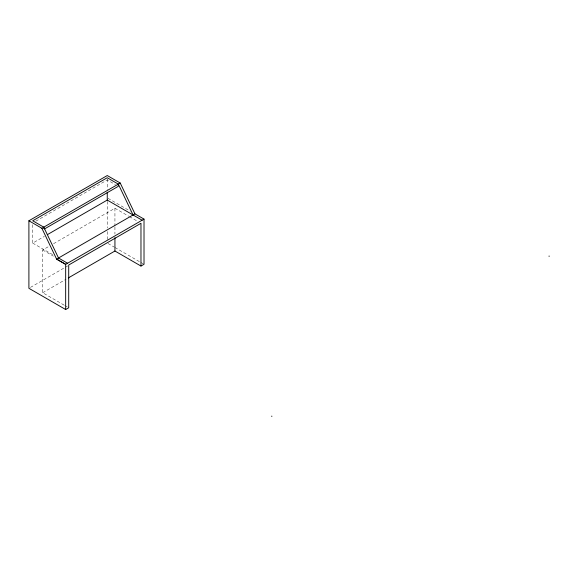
<?xml version="1.0" encoding="UTF-8"?>
<svg xmlns="http://www.w3.org/2000/svg" width="578" height="578" viewBox="0 0 578 578"><rect width="100%" height="100%" fill="white"/><g stroke="black" fill="none" stroke-linecap="round" stroke-linejoin="round"><path stroke-width="0.43" stroke-dasharray="2.89 2.17" d="M35.814 221.179L107.255 179.931L115.362 184.62M32.708 224.726L32.708 243.114L44.354 236.388M64.115 305.119L42.671 292.735L42.671 249.978L48.892 246.387M53.552 243.699L114.935 208.253L128.721 216.215M30.453 287.403L67.691 265.909M42.671 292.735L65.986 279.282M108.021 198.319L130.339 211.201M129.486 216.656L137.145 221.078M108.021 243.504L114.148 247.044M114.914 247.485L140.187 262.08M140.953 262.52L143.25 263.85M32.708 243.114L53.812 255.303M42.671 249.978L53.393 256.17M64.88 305.56L67.178 306.889M114.935 208.253L114.935 226.07M114.935 226.966L114.935 234.09M107.255 179.115L107.255 189.57M107.255 201.419L107.255 227.999M107.255 231.547L107.255 239.523"/><path stroke-width="0.87" d="M140.974 266.046L140.974 223.289L68.71 265.013L68.71 307.771L65.668 309.526L28.9 288.299L28.9 220.774L107.255 175.539L120.217 183.024L134.956 213.867L144.016 219.105L144.016 264.291L140.974 266.046L114.935 251.018L68.312 277.931M28.9 220.774L41.862 228.259L120.217 183.024M44.542 228.91L118.309 186.318L118.309 184.122L107.255 177.735L32.708 220.774L43.762 227.161L58.508 258.005L67.568 263.243M47.461 234.596L107.255 200.075L142.116 220.204M134.956 213.867L56.601 259.11L41.862 228.259M144.016 219.105L65.668 264.341L56.601 259.11L65.668 264.341L65.668 309.526M118.309 184.122L133.056 214.965M549.1 255.967L549.1 256.459M271.812 416.059L271.812 416.55M114.935 237.652L114.935 251.018M107.255 192.192L107.255 200.075M43.762 227.161L43.762 228.628"/></g></svg>
